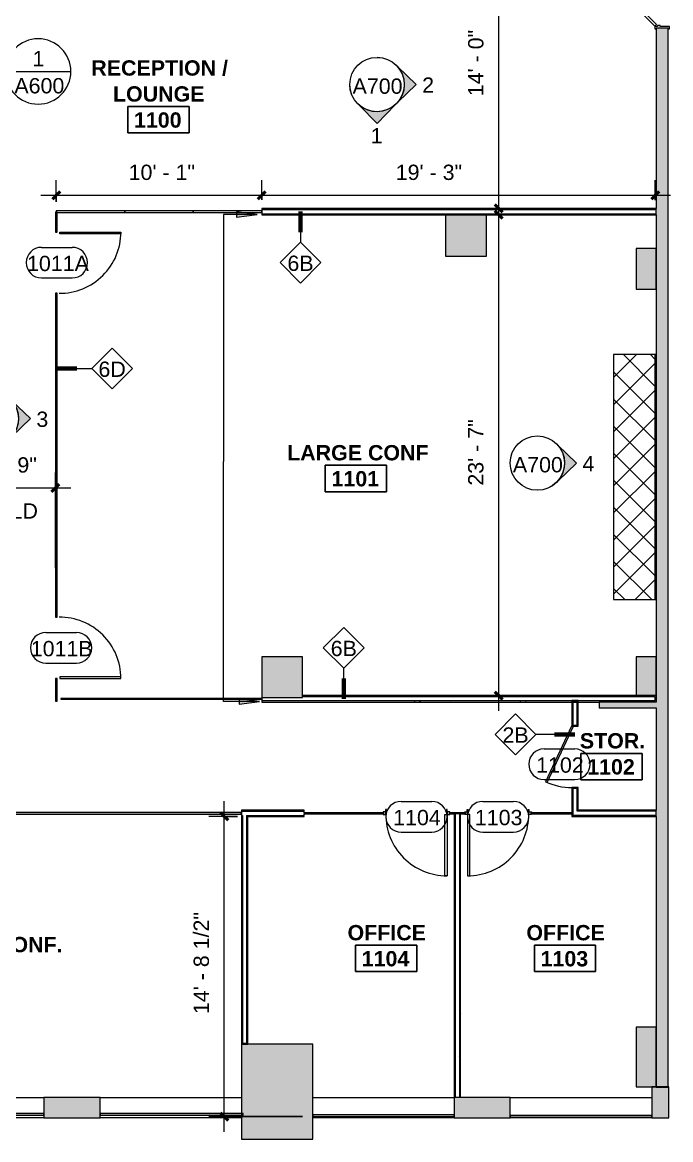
# Model space of a CAD drawing. Header units: inches. Extents: x 6664 to 8130, y 209 to 1287.
# Drawn here: x 7749 to 8130, y 209 to 865 of the extents above; entities that cross this region are included whole.
import ezdxf

# ---------------------------------------------------------------- set-up
doc = ezdxf.new("R2010")
doc.units = ezdxf.units.IN
doc.header["$MEASUREMENT"] = 0
for name, color, linetype, lineweight in [('A-ANNO-DIMS', 211, 'Continuous', 9), ('A-ANNO-DIMS-96', 211, 'Continuous', 9), ('A-ANNO-NOTE', 131, 'Continuous', 9), ('A-ANNO-SYMB', 150, 'Continuous', 9), ('A-AREA-IDEN', 2, 'Continuous', 9), ('A-COLS', 52, 'Continuous', 13), ('A-DOOR', 31, 'Continuous', 13), ('A-DOOR-IDEN', 31, 'Continuous', 9), ('A-GLAZ-CURT', 52, 'Continuous', 9), ('A-WALL', 113, 'Continuous', 13), ('A-WALL-IDEN', 211, 'Continuous', 9), ('A-WALL-PATT', 111, 'Continuous', 13), ('G-ANNO-SYMB', 111, 'Continuous', 9), ('I-WALL', 2, 'Continuous', 9), ('Q-CASE', 31, 'Continuous', 9), ('S-COLS', 52, 'Continuous', 13)]:
    doc.layers.add(name, color=color, linetype=linetype, lineweight=lineweight)
doc.styles.add('Arial', font='arial.ttf', dxfattribs={"height": 9})
doc.styles.add('Swis721 Lt BT', font='swissl.ttf', dxfattribs={"height": 9})
doc.styles.add('Swis721 Lt BT_B', font='', dxfattribs={"height": 9})
doc.styles.get('Swis721 Lt BT_B').set_extended_font_data('Swis721 Lt BT', bold=True)
doc.dimstyles.new('OTJ_-_3_32__Linear__1_2__Tolerance', dxfattribs={"dimscale": 12, "dimtxt": 9.497835, "dimasz": 0.375, "dimexe": 0.75, "dimexo": 0.5, "dimgap": 0.5, "dimtad": 1, "dimdec": 1, "dimrnd": 0.5, "dimzin": 3, "dimdsep": 46, "dimlunit": 4, "dimtxsty": 'Swis721 Lt BT', "dimblk1": 'OBLIQUE', "dimblk2": 'OBLIQUE', "dimsah": 1, "dimcen": 0.09, "dimdle": 0.75, "dimazin": 0, "dimtfac": 1, "dimtdec": 4, "dimtix": 1, "dimtmove": 0, "dimatfit": 3, "dimfxl": 1, "dimtvp": 1, "dimfrac": 2, "dimtolj": 1, "dimtzin": 0, "dimarcsym": 2})
doc.dimstyles.new('OTJ_-_3_32__Linear__1__Tolerance', dxfattribs={"dimscale": 12, "dimtxt": 9.497835, "dimasz": 0.375, "dimexe": 0.75, "dimexo": 0.5, "dimgap": 0.5, "dimtad": 1, "dimdec": 0, "dimzin": 3, "dimdsep": 46, "dimlunit": 4, "dimtxsty": 'Swis721 Lt BT', "dimblk1": 'OBLIQUE', "dimblk2": 'OBLIQUE', "dimsah": 1, "dimcen": 0.09, "dimdle": 0.75, "dimazin": 0, "dimtfac": 1, "dimtdec": 4, "dimtix": 1, "dimtmove": 0, "dimatfit": 3, "dimfxl": 1, "dimtvp": 1, "dimfrac": 2, "dimtolj": 1, "dimtzin": 0, "dimarcsym": 2})
doc.dimstyles.new('OTJ_-_3_32__Linear__1__Tolerance_1', dxfattribs={"dimscale": 12, "dimtxt": 9.497835, "dimasz": 0.375, "dimexe": 0.75, "dimexo": 0.5, "dimgap": 0.5, "dimtad": 1, "dimdec": 0, "dimzin": 3, "dimdsep": 46, "dimlunit": 4, "dimtxsty": 'Swis721 Lt BT', "dimblk1": 'OBLIQUE', "dimblk2": 'OBLIQUE', "dimsah": 1, "dimcen": 0.09, "dimdle": 0.75, "dimazin": 0, "dimtfac": 1, "dimtdec": 4, "dimtix": 1, "dimtmove": 2, "dimatfit": 3, "dimfxl": 1, "dimtvp": 1, "dimfrac": 2, "dimtolj": 1, "dimtzin": 0, "dimarcsym": 2})
pattern_1 = [(0, (0, 0), (30.72, 7.68), [1.267, -21.773, 1.267, -21.773, -122.88]), (0, (0, 0), (30.72, 7.68), [-46.08, 1.267, -44.813, 1.267, -21.773, -53.76]), (0, (0, 0), (30.72, 7.68), [-115.2, 1.267, -14.093, 1.267, -37.133]), (120, (11.52, 3.84), (-22.011075, 22.7643004), [1.267, -21.773, 1.267, -21.773, -122.88]), (120, (11.52, 3.84), (-22.011075, 22.7643004), [-46.08, 1.267, -44.813, 1.267, -21.773, -53.76]), (120, (11.52, 3.84), (-22.011075, 22.7643004), [-115.2, 1.267, -14.093, 1.267, -37.133]), (240, (15.36, 19.2), (-8.708925, -30.4443004), [1.267, -21.773, 1.267, -21.773, -122.88]), (240, (15.36, 19.2), (-8.708925, -30.4443004), [-46.08, 1.267, -44.813, 1.267, -21.773, -53.76]), (240, (15.36, 19.2), (-8.708925, -30.4443004), [-115.2, 1.267, -14.093, 1.267, -37.133])]
pattern_2 = [(135, (622.674, -8121.743), (-7.954951, -7.954951), []), (225, (622.674, -8121.743), (7.954951, -7.954951), [])]

# ---------------------------------------------------------------- blocks, each defined once
blk = doc.blocks.new('Door - Single - Solid Door - wood-8042742-11th FLOOR CONSTRUCTION')
at = {"layer": 'A-DOOR', "lineweight": 9}
for p, q in [((-15.63, 0.68), (-14.13, 0.68)), ((-15.63, 0.16), (-15.63, 0.68)), ((-14.13, 2.14), (-13.63, 2.14)), ((-14.13, 0.68), (-14.13, 2.14)), ((-14.13, 0.64), (-14.13, -0.86)), ((-13.63, 0.64), (-14.13, 0.64)), ((-13.63, 2.14), (-13.63, 0.64)), ((21.62, 2.14), (22.12, 2.14)), ((21.62, 0.64), (21.62, 2.14)), ((22.12, 0.64), (21.62, 0.64)), ((22.12, 2.14), (22.12, 0.68)), ((22.12, 0.68), (23.62, 0.68)), ((22.12, -0.86), (22.12, 0.64)), ((23.62, 0.68), (23.62, 0.16)), ((-15.63, -0.86), (-15.63, -0.34)), ((-14.13, -0.86), (-15.63, -0.86)), ((23.62, -0.86), (22.12, -0.86)), ((23.62, -0.34), (23.62, -0.86))]:
    blk.add_line(p, q, dxfattribs=at)
at = {"layer": 'A-DOOR'}
for p, q in [((-12.63, -0.86), (-14.01, -0.86)), ((-14.01, -0.86), (-14.01, -36.86)), ((-12.63, -36.86), (-12.63, -0.86)), ((-14.01, -36.86), (-12.63, -36.86))]:
    blk.add_line(p, q, dxfattribs=at)
at = {"layer": 'A-DOOR', "lineweight": 9}
blk.add_arc((-14.01, -0.86), 36, 270, 0.5, dxfattribs=at)
blk = doc.blocks.new('Door - Single - Solid Door - wood-8041455-11th FLOOR CONSTRUCTION')
at = {"layer": 'A-DOOR'}
for p, q in [((-14.01, 36.86), (-12.63, 36.86)), ((-14.01, 0.86), (-14.01, 36.86)), ((-12.63, 36.86), (-12.63, 0.86)), ((-12.63, 0.86), (-14.01, 0.86))]:
    blk.add_line(p, q, dxfattribs=at)
at = {"layer": 'A-DOOR', "lineweight": 9}
for p, q in [((-15.63, 0.86), (-15.63, 0.34)), ((-14.13, 0.86), (-15.63, 0.86)), ((-14.13, -0.64), (-14.13, 0.86)), ((23.62, 0.86), (22.12, 0.86)), ((22.12, 0.86), (22.12, -0.64)), ((23.62, 0.34), (23.62, 0.86)), ((-15.63, -0.16), (-15.63, -0.68)), ((-15.63, -0.68), (-14.13, -0.68)), ((-13.63, -0.64), (-14.13, -0.64)), ((-14.13, -0.68), (-14.13, -2.14)), ((-14.13, -2.14), (-13.63, -2.14)), ((-13.63, -2.14), (-13.63, -0.64)), ((22.12, -0.64), (21.62, -0.64)), ((21.62, -0.64), (21.62, -2.14)), ((21.62, -2.14), (22.12, -2.14)), ((22.12, -2.14), (22.12, -0.68)), ((22.12, -0.68), (23.62, -0.68)), ((23.62, -0.68), (23.62, -0.16))]:
    blk.add_line(p, q, dxfattribs=at)
blk.add_arc((-14.01, 0.86), 36, 359.5, 90, dxfattribs=at)
blk = doc.blocks.new('Door - Glass Single - Full Rail - Long Handle-8470172-11th FLOOR CONSTRUCTION')
at = {"layer": 'A-DOOR', "lineweight": 20}
for p, q in [((-14.63, 17.21), (-15.05, 16.31)), ((-15.05, 16.31), (17.58, 1.09)), ((18, 2), (-14.63, 17.21)), ((17.58, 1.09), (18, 2))]:
    blk.add_line(p, q, dxfattribs=at)
at = {"layer": 'A-DOOR', "lineweight": 9}
blk.add_arc((18, 2), 36, 155, 180.5, dxfattribs=at)
blk = doc.blocks.new('C-Counter Top - ADJ HEIGHT-7918048-11th FLOOR CONSTRUCTION')
at = {"layer": 'Q-CASE'}
h = blk.add_hatch(dxfattribs=at)
h.set_pattern_fill('FP_2', color=256, style=0, pattern_type=2)
h.set_pattern_definition(pattern_2)
h.paths.add_polyline_path([(96.74, 0), (-47.26, 0), (-47.26, -0.75), (96.74, -0.75)], flags=0)
h = blk.add_hatch(dxfattribs=at)
h.set_pattern_fill('FP_2', color=256, style=0, pattern_type=2)
h.set_pattern_definition(pattern_2)
h.paths.add_polyline_path([(96.74, -0.75), (-47.26, -0.75), (-47.26, -25), (96.74, -25), (96.74, -14.44)], flags=0)
for p, q in [((-47.26, 0), (-47.26, -0.75)), ((96.74, -0.75), (96.74, 0)), ((-47.26, -0.75), (-47.26, -25)), ((-47.26, -0.75), (96.74, -0.75)), ((96.74, -25), (96.74, -0.75)), ((-47.26, -25), (96.74, -25))]:
    blk.add_line(p, q, dxfattribs=at)
blk = doc.blocks.new('Door - Single - Solid Door - white paint-8376565-11th FLOOR CONSTRUCTION')
at = {"layer": 'A-DOOR'}
for p, q in [((-14.01, 4.34), (11.45, 29.79)), ((12.42, 28.82), (-13.03, 3.37)), ((11.45, 29.79), (12.42, 28.82)), ((-13.03, 3.37), (-14.01, 4.34))]:
    blk.add_line(p, q, dxfattribs=at)
at = {"layer": 'A-DOOR', "lineweight": 9}
for p, q in [((-15.63, 4.34), (-15.63, 3.59)), ((-14.13, 4.34), (-15.63, 4.34)), ((-14.13, 2.84), (-14.13, 4.34)), ((-13.63, 2.84), (-14.13, 2.84)), ((-14.13, -4.16), (-14.13, 1.34)), ((-14.13, 1.34), (-13.63, 1.34)), ((-13.63, 1.34), (-13.63, 2.84)), ((22.12, 2.84), (21.62, 2.84)), ((21.62, 2.84), (21.62, 1.34)), ((21.62, 1.34), (22.12, 1.34)), ((23.62, 4.34), (22.12, 4.34)), ((22.12, 4.34), (22.12, 2.84)), ((22.12, 1.34), (22.12, -4.16)), ((23.62, 3.59), (23.62, 4.34)), ((-15.63, -3.41), (-15.63, -4.16)), ((-15.63, -4.16), (-14.13, -4.16)), ((22.12, -4.16), (23.62, -4.16)), ((23.62, -4.16), (23.62, -3.41))]:
    blk.add_line(p, q, dxfattribs=at)
blk.add_arc((-14.01, 4.34), 36, 359.5, 45, dxfattribs=at)
blk = doc.blocks.new('Door - Glass Single - Patch - Short Handle-8470217-11th FLOOR CONSTRUCTION')
at = {"layer": 'A-DOOR', "lineweight": 20}
for p, q in [((17, -2), (18, -2)), ((17, -38), (17, -2)), ((18, -2), (18, -38)), ((18, -38), (17, -38))]:
    blk.add_line(p, q, dxfattribs=at)
at = {"layer": 'A-DOOR', "lineweight": 9}
blk.add_arc((18, -2), 36, 179.5, 270, dxfattribs=at)
blk = doc.blocks.new('System Panel - Glazed-8509381-11th FLOOR CONSTRUCTION')
at = {"layer": 'A-GLAZ-CURT', "lineweight": 13}
for p, q in [((-22.83, 0.5), (-36.21, 0.5)), ((-36.21, 0.5), (-36.21, -0.5)), ((-22.83, -0.5), (-22.83, 0.5)), ((36.21, 0.5), (13.17, 0.5)), ((13.17, 0.5), (13.17, -0.5)), ((36.21, -0.5), (36.21, 0.5)), ((-36.21, -0.5), (-22.83, -0.5)), ((13.17, -0.5), (36.21, -0.5))]:
    blk.add_line(p, q, dxfattribs=at)
blk = doc.blocks.new('Door - Glass Single - Patch - Short Handle-8470219-11th FLOOR CONSTRUCTION')
at = {"layer": 'A-DOOR', "lineweight": 20}
for p, q in [((17, 38), (17, 2)), ((18, 38), (17, 38)), ((18, 2), (18, 38)), ((17, 2), (18, 2))]:
    blk.add_line(p, q, dxfattribs=at)
at = {"layer": 'A-DOOR', "lineweight": 9}
blk.add_arc((18, 2), 36, 90, 180.5, dxfattribs=at)
blk = doc.blocks.new('Concrete-Rectangular-Column - 24 x 24-7727722-11th FLOOR CONSTRUCTION')
at = {"layer": 'S-COLS', "lineweight": 9}
blk.add_hatch(color=7, dxfattribs=at).paths.add_polyline_path([(12, -12), (12, 12), (-12, 12), (-12, -12)], flags=0)
at = {"layer": 'S-COLS', "color": 8, "lineweight": 20}
for p, q in [((12, 12), (-12, 12)), ((-12, 12), (-12, -12)), ((12, -12), (12, 12)), ((-12, -12), (12, -12))]:
    blk.add_line(p, q, dxfattribs=at)
blk = doc.blocks.new('System Panel - Glazed-7764508-11th FLOOR CONSTRUCTION')
at = {"layer": 'A-GLAZ-CURT'}
blk.add_hatch(color=7, dxfattribs=at).paths.add_polyline_path([(41.5, -0.5), (41.5, 0.5), (-41.5, 0.5), (-41.5, -0.5)], flags=0)
at = {"layer": 'A-GLAZ-CURT', "color": 8, "lineweight": 20}
for p, q in [((41.5, 0.5), (-41.5, 0.5)), ((-41.5, 0.5), (-41.5, -0.5)), ((41.5, -0.5), (41.5, 0.5)), ((-41.5, -0.5), (41.5, -0.5))]:
    blk.add_line(p, q, dxfattribs=at)
blk = doc.blocks.new('System Panel - Glazed-7765280-11th FLOOR CONSTRUCTION')
at = {"layer": 'A-GLAZ-CURT'}
blk.add_hatch(color=7, dxfattribs=at).paths.add_polyline_path([(41, -0.5), (41, 0.5), (-42, 0.5), (-42, -0.5), (-0.5, -0.5)], flags=0)
at = {"layer": 'A-GLAZ-CURT', "color": 8, "lineweight": 20}
for p, q in [((42, 0.5), (-42, 0.5)), ((-42, 0.5), (-42, -0.5)), ((42, -0.5), (42, 0.5)), ((-42, -0.5), (42, -0.5))]:
    blk.add_line(p, q, dxfattribs=at)
blk = doc.blocks.new('System Panel - Glazed-8043442-11th FLOOR CONSTRUCTION')
at = {"layer": 'A-GLAZ-CURT'}
blk.add_hatch(color=7, dxfattribs=at).paths.add_polyline_path([(41.69, -0.5), (41.69, 0.5), (-41.69, 0.5), (-41.69, -0.5), (-33.13, -0.5)], flags=0)
at = {"layer": 'A-GLAZ-CURT', "color": 8, "lineweight": 20}
for p, q in [((41.69, 0.5), (-41.69, 0.5)), ((-41.69, 0.5), (-41.69, -0.5)), ((41.69, -0.5), (41.69, 0.5)), ((-41.69, -0.5), (41.69, -0.5))]:
    blk.add_line(p, q, dxfattribs=at)
blk = doc.blocks.new('System Panel - Glazed-8489580-11th FLOOR CONSTRUCTION')
at = {"layer": 'A-GLAZ-CURT'}
h = blk.add_hatch(color=7, dxfattribs=at)
h.paths.add_polyline_path([(-36.6, -0.5), (108.87, -0.5), (108.87, 0.5), (-67.5, 0.5), (-67.5, -0.5)], flags=0)
h.paths.add_polyline_path([(-106, -0.5), (-106, 0.5), (-108.87, 0.5), (-108.87, -0.5)], flags=0)
at = {"layer": 'A-GLAZ-CURT', "color": 8, "lineweight": 20}
for p, q in [((-106, 0.5), (-108.87, 0.5)), ((-108.87, 0.5), (-108.87, -0.5)), ((-106, -0.5), (-106, 0.5)), ((108.87, 0.5), (-67.5, 0.5)), ((-67.5, 0.5), (-67.5, -0.5)), ((108.87, -0.5), (108.87, 0.5)), ((-108.87, -0.5), (-106, -0.5)), ((-67.5, -0.5), (108.87, -0.5))]:
    blk.add_line(p, q, dxfattribs=at)
blk = doc.blocks.new('System Panel - Glazed-8509490-11th FLOOR CONSTRUCTION')
at = {"layer": 'A-GLAZ-CURT', "lineweight": 13}
for p, q in [((20.125, 0.5), (-20.125, 0.5)), ((-20.125, 0.5), (-20.125, -0.5)), ((20.125, -0.5), (20.125, 0.5)), ((-20.125, -0.5), (20.125, -0.5))]:
    blk.add_line(p, q, dxfattribs=at)
blk = doc.blocks.new('System Panel - Glazed-8509221-11th FLOOR CONSTRUCTION')
at = {"layer": 'A-GLAZ-CURT', "lineweight": 13}
for p, q in [((-11.25, 0.5), (-36.5, 0.5)), ((-36.5, 0.5), (-36.5, -0.5)), ((-11.25, -0.5), (-11.25, 0.5)), ((36.5, 0.5), (24.75, 0.5)), ((24.75, 0.5), (24.75, -0.5)), ((36.5, -0.5), (36.5, 0.5)), ((-36.5, -0.5), (-11.25, -0.5)), ((24.75, -0.5), (36.5, -0.5))]:
    blk.add_line(p, q, dxfattribs=at)
blk = doc.blocks.new('System Panel - Glazed-8509271-11th FLOOR CONSTRUCTION')
at = {"layer": 'A-GLAZ-CURT', "lineweight": 13}
for p, q in [((24, 0.5), (-24, 0.5)), ((-24, 0.5), (-24, -0.5)), ((24, -0.5), (24, 0.5)), ((-24, -0.5), (24, -0.5))]:
    blk.add_line(p, q, dxfattribs=at)
blk = doc.blocks.new('System Panel - Glazed-8509382-11th FLOOR CONSTRUCTION')
at = {"layer": 'A-GLAZ-CURT', "lineweight": 13}
for p, q in [((23.04, 0.5), (-23.04, 0.5)), ((-23.04, 0.5), (-23.04, -0.5)), ((23.04, -0.5), (23.04, 0.5)), ((-23.04, -0.5), (23.04, -0.5))]:
    blk.add_line(p, q, dxfattribs=at)
blk = doc.blocks.new('Room Tag - Room Name and Number-3379422-11th FLOOR CONSTRUCTION')
at = {"layer": 'A-AREA-IDEN'}
for p, q in [((-0.1881, -0.1636), (-0.1881, -0.0018)), ((-0.1881, -0.0018), (0.1869, -0.0018)), ((0.1869, -0.0018), (-0.1881, -0.0018)), ((-0.1881, -0.0018), (-0.1881, -0.1636)), ((0.1869, -0.0018), (0.1869, -0.1636)), ((0.1869, -0.1636), (0.1869, -0.0018)), ((0.1869, -0.1636), (-0.1881, -0.1636)), ((-0.1881, -0.1636), (0.1869, -0.1636))]:
    blk.add_line(p, q, dxfattribs=at)
blk = doc.blocks.new('Elevation - Filled Arrow 2-347888-11th FLOOR CONSTRUCTION')
at = {"layer": 'G-ANNO-SYMB'}
blk.add_circle((0, 0), 0.1664, dxfattribs=at)
blk = doc.blocks.new('Elevation - Filled Arrow-151867-11th FLOOR CONSTRUCTION')
at = {"layer": 'G-ANNO-SYMB'}
h = blk.add_hatch(color=256, dxfattribs=at)
edge = h.paths.add_edge_path(flags=0)
edge.add_line((0, 0.2393), (0.1103, 0.1247))
edge.add_arc((-0.0002, -0.0002), 0.1667, 48.49802, 130.55707)
edge.add_line((-0.1085, 0.1265), (0, 0.2393))
for p, q in [((0, 0.2393), (-0.1085, 0.1265)), ((-0.1084, 0.1266), (0, 0.2393)), ((0, 0.2393), (-0.1084, 0.1266)), ((0, 0.2393), (0.11, 0.1249)), ((0.1103, 0.1247), (0, 0.2393))]:
    blk.add_line(p, q, dxfattribs=at)
blk.add_arc((-0.0002, -0.0002), 0.1667, 48.49802, 130.55707, dxfattribs=at)
blk.add_ellipse((-0.0002, -0.0001), major_axis=(-0.1667, 0), ratio=0.999376, start_param=3.141593, end_param=6.283185, dxfattribs=at)
blk = doc.blocks.new('Door Tag - Door Tag-41184-11th FLOOR CONSTRUCTION')
at = {"layer": 'A-DOOR-IDEN'}
for p, q in [((-0.09375, 0.09375), (0.09375, 0.09375)), ((-0.09375, -0.09375), (0.09375, -0.09375))]:
    blk.add_line(p, q, dxfattribs=at)
for centre, start, end in [((-0.09375, 0), 90, 270), ((0.09375, 0), 270, 90)]:
    blk.add_arc(centre, 0.09375, start, end, dxfattribs=at)
blk = doc.blocks.new('Floor Plan - Callout Head-3511279-11th FLOOR CONSTRUCTION')
at = {"layer": 'A-ANNO-SYMB'}
blk.add_line((-0.2, 0), (0.2, 0), dxfattribs=at)
for start, end in [(360, 180), (180, 360)]:
    blk.add_arc((0, 0), 0.2, start, end, dxfattribs=at)
blk = doc.blocks.new('Wall Tag - 1_4_-62626-11th FLOOR CONSTRUCTION')
at = {"layer": 'A-WALL-IDEN'}
for p, q in [((-0.125, 0), (0, 0.125)), ((0, 0.125), (0.125, 0)), ((-0.125, 0), (0, -0.125)), ((0, -0.125), (0.125, 0))]:
    blk.add_line(p, q, dxfattribs=at)
blk = doc.blocks.new('DIMBLOCK1-11th FLOOR CONSTRUCTION')
at = {"layer": 'A-ANNO-DIMS-96'}
for p, q in [((7769.24, 759.73), (7769.24, 772.56)), ((7889.99, 760.98), (7889.99, 772.56)), ((7760.24, 763.56), (7889.99, 763.56)), ((7769.24, 763.56), (7769.24, 759.73)), ((7889.99, 763.56), (7889.99, 760.98))]:
    blk.add_line(p, q, dxfattribs=at)
at = {"layer": 'A-ANNO-DIMS-96', "lineweight": 50}
for p, q in [((7769.24, 763.56), (7766.99, 761.31)), ((7769.24, 763.56), (7771.49, 765.81)), ((7889.99, 763.56), (7887.74, 761.31)), ((7889.99, 763.56), (7892.24, 765.81))]:
    blk.add_line(p, q, dxfattribs=at)
at = {"layer": 'A-ANNO-DIMS-96', "color": 0, "insert": (7811.75, 781.58), "char_height": 9, "width": 42.8759, "attachment_point": 1, "line_spacing_factor": 1.005062, "style": 'Swis721 Lt BT'}
blk.add_mtext('10\' - 1"', dxfattribs=at)
blk = doc.blocks.new('_Oblique')
at = {"color": 0, "linetype": 'ByBlock', "lineweight": -2}
blk.add_line((-0.5, -0.5), (0.5, 0.5), dxfattribs=at)
blk = doc.blocks.new('DIMBLOCK2-11th FLOOR CONSTRUCTION')
at = {"layer": 'A-ANNO-DIMS-96'}
for p, q in [((7889.99, 760.98), (7889.99, 772.56)), ((8121.24, 760.74), (8121.24, 772.56)), ((7889.99, 763.56), (8130.24, 763.56)), ((7889.99, 763.56), (7889.99, 760.98)), ((8121.24, 763.56), (8121.24, 760.74))]:
    blk.add_line(p, q, dxfattribs=at)
at = {"layer": 'A-ANNO-DIMS-96', "lineweight": 50}
for p, q in [((7889.99, 763.56), (7887.74, 761.31)), ((7889.99, 763.56), (7892.24, 765.81)), ((8121.24, 763.56), (8118.99, 761.31)), ((8121.24, 763.56), (8123.49, 765.81))]:
    blk.add_line(p, q, dxfattribs=at)
at = {"layer": 'A-ANNO-DIMS-96', "color": 0, "insert": (7968.71, 781.58), "char_height": 9, "width": 42.8759, "attachment_point": 1, "line_spacing_factor": 1.005062, "style": 'Swis721 Lt BT'}
blk.add_mtext('19\' - 3"', dxfattribs=at)
blk = doc.blocks.new('DIMBLOCK8-11th FLOOR CONSTRUCTION')
at = {"layer": 'A-ANNO-DIMS-96'}
for p, q in [((8029.25, 746.86), (8029.25, 932.48)), ((7970.99, 923.48), (8038.25, 923.48)), ((8029.25, 923.48), (7970.99, 923.48)), ((8032.07, 755.86), (8020.25, 755.86)), ((8029.25, 755.86), (8032.07, 755.86))]:
    blk.add_line(p, q, dxfattribs=at)
at = {"layer": 'A-ANNO-DIMS-96', "lineweight": 50}
for p, q in [((8029.25, 923.48), (8027, 925.73)), ((8029.25, 923.48), (8031.5, 921.23)), ((8029.25, 755.86), (8027, 758.11)), ((8029.25, 755.86), (8031.5, 753.61))]:
    blk.add_line(p, q, dxfattribs=at)
at = {"layer": 'A-ANNO-DIMS-96', "color": 0, "insert": (8011.23, 821.81), "char_height": 9, "width": 42.8759, "attachment_point": 1, "rotation": 90, "line_spacing_factor": 1.005062, "style": 'Swis721 Lt BT'}
blk.add_mtext('14\' - 0"', dxfattribs=at)
blk = doc.blocks.new('DIMBLOCK9-11th FLOOR CONSTRUCTION')
at = {"layer": 'A-ANNO-DIMS-96'}
for p, q in [((8029.25, 460.48), (8029.25, 761.11)), ((8032.07, 752.11), (8020.25, 752.11)), ((8029.25, 752.11), (8032.07, 752.11)), ((8032.07, 469.48), (8020.25, 469.48)), ((8029.25, 469.48), (8032.07, 469.48))]:
    blk.add_line(p, q, dxfattribs=at)
at = {"layer": 'A-ANNO-DIMS-96', "lineweight": 50}
for p, q in [((8029.25, 752.11), (8027, 754.36)), ((8029.25, 752.11), (8031.5, 749.86)), ((8029.25, 469.48), (8027, 471.73)), ((8029.25, 469.48), (8031.5, 467.23))]:
    blk.add_line(p, q, dxfattribs=at)
at = {"layer": 'A-ANNO-DIMS-96', "color": 0, "insert": (8011.23, 592.93), "char_height": 9, "width": 42.8759, "attachment_point": 1, "rotation": 90, "line_spacing_factor": 1.005062, "style": 'Swis721 Lt BT'}
blk.add_mtext('23\' - 7"', dxfattribs=at)
blk = doc.blocks.new('DIMBLOCK10-11th FLOOR CONSTRUCTION')
at = {"layer": 'A-ANNO-DIMS-96'}
for p, q in [((7867.95, 213.11), (7867.95, 407.48)), ((7875.74, 398.48), (7858.95, 398.48)), ((7867.95, 398.48), (7875.74, 398.48)), ((7913.99, 222.11), (7858.95, 222.11)), ((7867.95, 222.11), (7913.99, 222.11))]:
    blk.add_line(p, q, dxfattribs=at)
at = {"layer": 'A-ANNO-DIMS-96', "lineweight": 50}
for p, q in [((7867.95, 398.48), (7865.7, 400.73)), ((7867.95, 398.48), (7870.2, 396.23)), ((7867.95, 222.11), (7865.7, 224.36)), ((7867.95, 222.11), (7870.2, 219.86))]:
    blk.add_line(p, q, dxfattribs=at)
at = {"layer": 'A-ANNO-DIMS-96', "color": 0, "insert": (7849.94, 282.33), "char_height": 9, "width": 67.118, "attachment_point": 1, "rotation": 90, "line_spacing_factor": 1.005062, "style": 'Swis721 Lt BT'}
blk.add_mtext('14\' - 8 1/2"', dxfattribs=at)
blk = doc.blocks.new('DIMBLOCK25-11th FLOOR CONSTRUCTION')
at = {"layer": 'A-ANNO-DIMS-96'}
for p, q in [((7711.99, 588.76), (7711.99, 600.58)), ((7768.74, 544.65), (7768.74, 600.58)), ((7702.99, 591.58), (7777.74, 591.58)), ((7711.99, 591.58), (7711.99, 588.76)), ((7768.74, 591.58), (7768.74, 544.65))]:
    blk.add_line(p, q, dxfattribs=at)
at = {"layer": 'A-ANNO-DIMS-96', "lineweight": 50}
for p, q in [((7711.99, 591.58), (7709.74, 589.33)), ((7711.99, 591.58), (7714.24, 593.83)), ((7768.74, 591.58), (7766.49, 589.33)), ((7768.74, 591.58), (7770.99, 593.83))]:
    blk.add_line(p, q, dxfattribs=at)
at = {"layer": 'A-ANNO-DIMS-96', "color": 0, "char_height": 9, "attachment_point": 1, "line_spacing_factor": 1.005062, "style": 'Swis721 Lt BT'}
for s, insert, width in [('4\' - 9"', (7725.82, 609.59), 34.9159), ('HOLD', (7723.55, 582.52), 40.3432)]:
    blk.add_mtext(s, dxfattribs=dict(at, insert=insert, width=width))

msp = doc.modelspace()

# ---------------------------------------------------------------- hatches: boundary and pattern name
at = {"layer": 'A-ANNO-NOTE'}
for points in [[(7887.2, 752.29), (7875.2, 753.87), (7875.2, 750.72)], [(7888.65, 466.05), (7876.65, 467.63), (7876.65, 464.47)]]:
    msp.add_hatch(color=256, dxfattribs=at).paths.add_polyline_path(points, flags=0)
at = {"layer": 'A-COLS', "lineweight": 9}
h = msp.add_hatch(color=7, dxfattribs=at)
h.paths.add_polyline_path([(6917.74, 208.52), (6958.99, 208.52), (6958.99, 266.36), (6917.74, 266.36)], flags=0)
h.paths.add_polyline_path([(7919.99, 208.86), (7919.99, 264.61), (7877.99, 264.61), (7877.99, 208.86)], flags=0)
h.paths.add_polyline_path([(7678.99, 208.86), (7678.99, 265.36), (7637.74, 265.36), (7637.74, 208.86)], flags=0)
h.paths.add_polyline_path([(7438.74, 208.86), (7438.74, 264.86), (7397.24, 264.86), (7397.24, 208.86), (7420.62, 208.86)], flags=0)
h.paths.add_polyline_path([(7198.24, 208.86), (7198.24, 265.86), (7157.99, 265.86), (7157.99, 208.86)], flags=0)
h.paths.add_polyline_path([(6797.99, 232.36), (6837.99, 232.36), (6837.99, 266.36), (6797.99, 266.36)], flags=0)
h.paths.add_polyline_path([(8121.74, 239.49), (8121.74, 274.69), (8109.99, 274.69), (8109.99, 239.49)], flags=0)
h.paths.add_polyline_path([(6707.38, 344.86), (6715.49, 344.86), (6715.49, 384.48), (6681.49, 384.48), (6681.49, 344.86), (6707.25, 344.86)], flags=0)
h.paths.add_polyline_path([(8121.74, 469.48), (8121.74, 492.36), (8109.99, 492.36), (8109.99, 469.48), (8121.12, 469.48)], flags=0)
h.paths.add_polyline_path([(6664.49, 478.17), (6726.99, 478.17), (6726.99, 519.17), (6664.49, 519.17)], flags=0)
h.paths.add_polyline_path([(6664.49, 612.49), (6697.16, 612.49), (6697.16, 653.49), (6664.49, 653.49)], flags=0)
h.paths.add_polyline_path([(8118.95, 708.36), (8121.74, 708.36), (8121.74, 732.36), (8109.99, 732.36), (8109.99, 708.36)], flags=0)
h.paths.add_polyline_path([(6664.49, 746.8), (6726.99, 746.8), (6726.99, 787.8), (6664.49, 787.8), (6664.49, 748.58)], flags=0)
h.paths.add_polyline_path([(6718.26, 881.12), (6718.26, 922.12), (6664.49, 922.12), (6664.49, 881.12), (6718.04, 881.12)], flags=0)
h.paths.add_polyline_path([(6780.73, 1037.09), (6815.03, 1059.37), (6796.58, 1087.79), (6762.27, 1065.52), (6775.18, 1045.64)], flags=0)
h.paths.add_polyline_path([(8042.08, 1083.71), (8048.79, 1098.79), (8026.2, 1108.84), (8019.49, 1093.77)], flags=0)
h.paths.add_polyline_path([(6935.81, 1146.19), (6962.6, 1163.7), (6947.63, 1186.61), (6920.84, 1169.11), (6927.75, 1158.52)], flags=0)
h.paths.add_polyline_path([(7674.09, 1248.53), (7681.39, 1264.18), (7659.41, 1273.97), (7652.29, 1258.7), (7662.21, 1254.07)], flags=0)
h.paths.add_polyline_path([(7420.62, 1256.36), (7433.99, 1256.36), (7433.99, 1274.36), (7413.99, 1274.36), (7413.99, 1256.36)], flags=0)
h.paths.add_polyline_path([(7198.49, 1257.36), (7198.49, 1287.25), (7166.49, 1287.25), (7166.49, 1257.36)], flags=0)
h.paths.add_polyline_path([(7659.82, 1274.86), (7674.42, 1274.86), (7662.43, 1280.45), (7662.21, 1279.98)], flags=0)
at = {"layer": 'A-WALL-PATT', "lineweight": 9}
h = msp.add_hatch(color=7, dxfattribs=at)
h.paths.add_polyline_path([(8128.74, 239.3), (8128.74, 861.73), (8121.74, 861.73), (8121.74, 239.3)], flags=0)
h.paths.add_polyline_path([(8123.99, 900.23), (8128.74, 900.23), (8128.7, 900.3), (8121.74, 900.3), (8121.74, 900.23), (8122.49, 900.23)], flags=0)
h = msp.add_hatch(dxfattribs=at)
h.set_pattern_fill('FP_1', color=256, style=0, pattern_type=2)
h.set_pattern_definition(pattern_1)
h.paths.add_polyline_path([(8121.74, 755.23), (8121.74, 755.86), (7889.99, 755.86), (7889.99, 755.23), (8044.42, 755.23)], flags=0)
h = msp.add_hatch(dxfattribs=at)
h.set_pattern_fill('FP_1', color=256, style=0, pattern_type=2)
h.set_pattern_definition(pattern_1)
h.paths.add_polyline_path([(8121.74, 752.11), (8121.74, 752.73), (7889.99, 752.73), (7889.99, 752.11), (8044.42, 752.11)], flags=0)
h = msp.add_hatch(dxfattribs=at)
h.set_pattern_fill('FP_1', color=256, style=0, pattern_type=2)
h.set_pattern_definition(pattern_1)
h.paths.add_polyline_path([(8096.74, 465.73), (8121.74, 465.73), (8121.74, 468.86), (8121.12, 468.86), (8121.12, 466.36), (7889.99, 466.36), (7889.99, 465.73), (8021.99, 465.73)], flags=0)
h = msp.add_hatch(dxfattribs=at)
h.set_pattern_fill('FP_1', color=256, style=0, pattern_type=2)
h.set_pattern_definition(pattern_1)
h.paths.add_polyline_path([(8121.74, 468.86), (8121.74, 469.48), (7913.99, 469.48), (7913.99, 468.86), (8121.12, 468.86)], flags=0)
h = msp.add_hatch(dxfattribs=at)
h.set_pattern_fill('FP_1', color=256, style=0, pattern_type=2)
h.set_pattern_definition(pattern_1)
h.paths.add_polyline_path([(8072.11, 398.48), (8072.74, 398.48), (8072.74, 400.11), (8072.11, 400.11), (8072.11, 399.11)], flags=0)
h.paths.add_polyline_path([(8072.11, 400.61), (8072.74, 400.61), (8072.74, 414.86), (8073.99, 414.86), (8073.99, 415.48), (8072.11, 415.48), (8072.11, 401.61)], flags=0)
h.paths.add_polyline_path([(8072.77, 451.48), (8073.99, 451.52), (8073.99, 452.11), (8072.74, 452.11), (8072.74, 465.73), (8072.11, 465.73), (8072.11, 451.48), (8072.74, 451.48)], flags=0)
for points in [[(8088.24, 462.23), (8121.74, 462.23), (8121.74, 465.73), (8088.24, 465.73)], [(8128.74, 221.36), (8129.24, 221.36), (8129.24, 239.49), (8128.74, 239.49), (8128.74, 239.3), (8121.74, 239.3), (8121.74, 239.49), (8119.24, 239.49), (8119.24, 221.36), (8121.74, 221.36)], [(7794.99, 221.36), (7794.99, 233.36), (7761.99, 233.36), (7761.99, 221.36)], [(8006.11, 221.36), (8035.86, 221.36), (8035.86, 233.36), (8002.99, 233.36), (8002.99, 221.36), (8003.61, 221.36)]]:
    msp.add_hatch(color=7, dxfattribs=at).paths.add_polyline_path(points, flags=0)
h = msp.add_hatch(dxfattribs=at)
h.set_pattern_fill('FP_1', color=256, style=0, pattern_type=2)
h.set_pattern_definition(pattern_1)
h.paths.add_polyline_path([(7877.99, 264.61), (7878.61, 264.61), (7878.61, 399.11), (7877.99, 399.11), (7877.99, 265.23)], flags=0)
h.paths.add_polyline_path([(7878.61, 401.61), (7878.61, 402.23), (7877.99, 402.23), (7877.99, 401.61)], flags=0)
h = msp.add_hatch(dxfattribs=at)
h.set_pattern_fill('FP_1', color=256, style=0, pattern_type=2)
h.set_pattern_definition(pattern_1)
h.paths.add_polyline_path([(7881.11, 264.61), (7881.74, 264.61), (7881.74, 399.11), (7881.11, 399.11), (7881.11, 265.23), (7878.61, 265.23), (7878.61, 264.61), (7881.11, 264.61)], flags=0)
h = msp.add_hatch(dxfattribs=at)
h.set_pattern_fill('FP_1', color=256, style=0, pattern_type=2)
h.set_pattern_definition(pattern_1)
h.paths.add_polyline_path([(8003.61, 233.36), (8003.61, 400.11), (8002.99, 400.11), (8002.99, 233.36)], flags=0)
h = msp.add_hatch(dxfattribs=at)
h.set_pattern_fill('FP_1', color=256, style=0, pattern_type=2)
h.set_pattern_definition(pattern_1)
h.paths.add_polyline_path([(8006.11, 233.36), (8006.74, 233.36), (8006.74, 400.11), (8006.11, 400.11), (8006.11, 264.61)], flags=0)
h = msp.add_hatch(dxfattribs=at)
h.set_pattern_fill('FP_1', color=256, style=0, pattern_type=2)
h.set_pattern_definition(pattern_1)
h.paths.add_polyline_path([(8121.74, 398.48), (8121.74, 399.11), (8072.74, 399.11), (8072.74, 398.48), (8096.4, 398.48)], flags=0)

# ---------------------------------------------------------------- linework, layer by layer
at = {"layer": 'A-ANNO-NOTE'}
for p, q in [((7867.6, 752.29), (7867.6, 607.02)), ((7887.2, 752.29), (7867.6, 752.29)), ((7887.2, 752.29), (7875.2, 753.87)), ((7875.2, 753.87), (7875.2, 750.72)), ((7875.2, 750.72), (7887.2, 752.29)), ((7867.6, 466.05), (7867.6, 607.02)), ((7888.65, 466.05), (7876.65, 467.63)), ((7876.65, 467.63), (7876.65, 464.47)), ((7888.65, 466.05), (7867.6, 466.05)), ((7876.65, 464.47), (7888.65, 466.05))]:
    msp.add_line(p, q, dxfattribs=at)
at = {"layer": 'A-COLS', "color": 8, "lineweight": 20}
for p, q in [((8121.74, 732.36), (8109.99, 732.36)), ((8109.99, 732.36), (8109.99, 708.36)), ((8121.74, 708.36), (8121.74, 732.36)), ((8109.99, 708.36), (8121.74, 708.36)), ((8121.74, 492.36), (8109.99, 492.36)), ((8109.99, 492.36), (8109.99, 469.48)), ((8121.74, 469.48), (8121.74, 492.36)), ((8109.99, 469.48), (8121.74, 469.48)), ((8121.74, 274.69), (8109.99, 274.69)), ((8109.99, 274.69), (8109.99, 239.49)), ((8121.74, 239.49), (8121.74, 274.69)), ((7919.99, 264.61), (7877.99, 264.61)), ((7877.99, 264.61), (7877.99, 208.86)), ((7919.99, 208.86), (7919.99, 264.61)), ((8109.99, 239.49), (8121.74, 239.49)), ((7877.99, 208.86), (7919.99, 208.86))]:
    msp.add_line(p, q, dxfattribs=at)
at = {"layer": 'A-WALL', "color": 8, "lineweight": 20}
for p, q in [((8128.74, 861.73), (8121.74, 861.73)), ((8121.74, 861.73), (8121.74, 755.86)), ((8128.74, 239.3), (8128.74, 861.73)), ((8121.74, 752.11), (8121.74, 465.73)), ((8121.74, 462.23), (8121.74, 402.23)), ((8121.74, 398.48), (8121.74, 239.3)), ((8119.24, 239.49), (8119.24, 221.36)), ((8129.24, 239.49), (8119.24, 239.49)), ((8121.74, 239.3), (8128.74, 239.3)), ((8129.24, 221.36), (8129.24, 239.49)), ((7794.99, 233.36), (7761.99, 233.36)), ((7761.99, 233.36), (7761.99, 221.36)), ((7794.99, 221.36), (7794.99, 233.36)), ((8035.86, 233.36), (8002.99, 233.36)), ((8002.99, 233.36), (8002.99, 221.36)), ((8035.86, 221.36), (8035.86, 233.36)), ((7761.99, 221.36), (7794.99, 221.36)), ((8002.99, 221.36), (8035.86, 221.36)), ((8119.24, 221.36), (8129.24, 221.36))]:
    msp.add_line(p, q, dxfattribs=at)
at = {"layer": 'A-WALL'}
for p, q in [((7889.99, 755.23), (8121.74, 755.23)), ((8121.74, 752.11), (8121.74, 755.86)), ((7889.99, 752.73), (8121.74, 752.73)), ((8121.12, 466.36), (7889.99, 466.36)), ((8121.12, 468.86), (7913.99, 468.86)), ((8121.12, 466.36), (8121.12, 468.86)), ((8072.74, 465.98), (8072.74, 452.11)), ((8075.24, 465.98), (8072.74, 465.98)), ((8075.24, 452.11), (8075.24, 465.98)), ((8072.74, 452.11), (8075.24, 452.11)), ((8075.24, 414.86), (8072.74, 414.86)), ((8072.74, 414.86), (8072.74, 399.11)), ((8075.24, 401.61), (8075.24, 414.86)), ((7877.99, 401.61), (7914.99, 401.61)), ((7914.99, 400.61), (7914.99, 400.11)), ((8072.11, 400.61), (8072.74, 400.61)), ((8121.74, 401.61), (8075.24, 401.61)), ((8121.74, 398.48), (8121.74, 402.23)), ((7877.99, 399.11), (7878.61, 399.11)), ((7878.61, 399.11), (7878.61, 265.23)), ((7881.11, 399.11), (7881.11, 265.23)), ((7881.11, 399.11), (7914.99, 399.11)), ((8006.74, 400.11), (8002.99, 400.11)), ((8003.61, 400.11), (8003.61, 233.36)), ((8006.11, 400.11), (8006.11, 233.36)), ((8072.11, 400.11), (8072.74, 400.11)), ((8121.74, 399.11), (8072.74, 399.11)), ((7878.61, 265.23), (7881.11, 265.23))]:
    msp.add_line(p, q, dxfattribs=at)
at = {"layer": 'A-WALL', "lineweight": 9}
for p, q in [((7678.99, 233.36), (7761.99, 233.36)), ((7794.99, 233.36), (7877.99, 233.36)), ((7919.99, 233.36), (8002.99, 233.36)), ((8035.86, 233.36), (8119.24, 233.36)), ((7761.99, 221.36), (7678.99, 221.36)), ((7877.99, 221.36), (7794.99, 221.36)), ((8002.99, 221.36), (7919.99, 221.36)), ((8119.24, 221.36), (8035.86, 221.36))]:
    msp.add_line(p, q, dxfattribs=at)
at = {"layer": 'A-WALL-IDEN', "lineweight": 90}
for p, q in [((7912.73, 753.98), (7912.73, 741.98)), ((7769.24, 661.73), (7781.24, 661.73)), ((7938.15, 467.61), (7938.15, 479.61)), ((8073.99, 446.71), (8061.99, 446.71))]:
    msp.add_line(p, q, dxfattribs=at)
at = {"layer": 'A-WALL-IDEN'}
for p, q in [((7912.73, 753.98), (7912.73, 735.98)), ((7769.24, 661.73), (7790.06, 661.73)), ((7938.15, 467.61), (7938.15, 485.61)), ((8073.99, 446.71), (8051.09, 446.71))]:
    msp.add_line(p, q, dxfattribs=at)
at = {"layer": 'I-WALL', "lineweight": 13}
for p, q in [((8121.74, 755.86), (7889.99, 755.86)), ((7889.99, 755.86), (7889.99, 752.11)), ((7889.99, 752.11), (8121.74, 752.11)), ((7889.99, 467.86), (7771.86, 467.86)), ((7771.86, 467.86), (7771.86, 467.36)), ((7771.86, 467.36), (7889.99, 467.36)), ((7889.99, 468.36), (7889.99, 465.73)), ((8121.74, 469.48), (7913.99, 469.48)), ((8075.86, 466.61), (8072.11, 466.61)), ((8072.11, 466.61), (8072.11, 451.48)), ((8075.86, 451.48), (8075.86, 466.61)), ((7889.99, 465.73), (8088.24, 465.73)), ((8072.11, 451.48), (8075.86, 451.48)), ((8075.86, 415.48), (8072.11, 415.48)), ((8072.11, 415.48), (8072.11, 400.61)), ((8075.86, 402.23), (8075.86, 415.48)), ((7877.99, 402.23), (7877.99, 264.61)), ((7914.99, 402.23), (7877.99, 402.23)), ((7914.99, 400.61), (7914.99, 402.23)), ((7961.61, 400.61), (7914.99, 400.61)), ((7961.61, 400.11), (7961.61, 400.61)), ((8009.61, 400.61), (8000.11, 400.61)), ((8000.11, 400.61), (8000.11, 400.11)), ((8009.61, 400.11), (8009.61, 400.61)), ((8072.11, 400.61), (8048.11, 400.61)), ((8048.11, 400.61), (8048.11, 400.11)), ((8121.74, 402.23), (8075.86, 402.23)), ((7881.74, 264.61), (7881.74, 398.48)), ((7881.74, 398.48), (7914.99, 398.48)), ((7914.99, 400.11), (7961.61, 400.11)), ((7914.99, 398.48), (7914.99, 400.11)), ((8000.11, 400.11), (8002.99, 400.11)), ((8002.99, 400.11), (8002.99, 233.36)), ((8006.74, 400.11), (8009.61, 400.11)), ((8006.74, 233.36), (8006.74, 400.11)), ((8048.11, 400.11), (8072.11, 400.11)), ((8072.11, 400.11), (8072.11, 398.48)), ((8072.11, 398.48), (8121.74, 398.48)), ((7877.99, 264.61), (7881.74, 264.61))]:
    msp.add_line(p, q, dxfattribs=at)
at = {"layer": 'I-WALL', "color": 8, "lineweight": 20}
for p, q in [((8121.74, 465.73), (8088.24, 465.73)), ((8088.24, 465.73), (8088.24, 462.23)), ((8088.24, 462.23), (8121.74, 462.23))]:
    msp.add_line(p, q, dxfattribs=at)

# ---------------------------------------------------------------- block references
at = {"layer": 'A-ANNO-SYMB', "xscale": 95.99999999999994, "yscale": 95.99999999999994, "zscale": 95.99999999999994}
msp.add_blockref('Floor Plan - Callout Head-3511279-11th FLOOR CONSTRUCTION', (7758.62, 836.34), dxfattribs=at)
at = {"layer": 'A-AREA-IDEN', "xscale": 95.99999999999994, "yscale": 95.99999999999994, "zscale": 95.99999999999994}
for p in [(7829.31, 815.92), (7945.37, 605.06), (8095.62, 435.74), (7963.12, 322.97), (8068.22, 322.97)]:
    msp.add_blockref('Room Tag - Room Name and Number-3379422-11th FLOOR CONSTRUCTION', p, dxfattribs=at)
at = {"layer": 'A-DOOR'}
for name, p, rotation in [('Door - Single - Solid Door - white paint-8376565-11th FLOOR CONSTRUCTION', (8125.33, 876.99), 90), ('Door - Glass Single - Patch - Short Handle-8470217-11th FLOOR CONSTRUCTION', (7769.24, 723.98), 90), ('Door - Glass Single - Patch - Short Handle-8470219-11th FLOOR CONSTRUCTION', (7769.24, 497.61), 270), ('Door - Glass Single - Full Rail - Long Handle-8470172-11th FLOOR CONSTRUCTION', (8073.99, 433.48), 90), ('Door - Single - Solid Door - wood-8041455-11th FLOOR CONSTRUCTION', (7984.86, 400.45), 180)]:
    msp.add_blockref(name, p, dxfattribs=dict(at, rotation=rotation))
msp.add_blockref('Door - Single - Solid Door - wood-8042742-11th FLOOR CONSTRUCTION', (8024.87, 400.45), dxfattribs=at)
at = {"layer": 'A-DOOR-IDEN', "xscale": 95.99999999999994, "yscale": 95.99999999999994, "zscale": 95.99999999999994}
for p in [(7769.59, 723.98), (7772.06, 497.61), (8064.86, 429.18), (7980.86, 398.33), (8028.86, 398.33)]:
    msp.add_blockref('Door Tag - Door Tag-41184-11th FLOOR CONSTRUCTION', p, dxfattribs=at)
at = {"layer": 'A-GLAZ-CURT'}
for name, p, rotation in [('System Panel - Glazed-8509221-11th FLOOR CONSTRUCTION', (7769.24, 717.23), 90), ('System Panel - Glazed-8509490-11th FLOOR CONSTRUCTION', (7789.36, 753.98), 180), ('System Panel - Glazed-8509490-11th FLOOR CONSTRUCTION', (7829.61, 753.98), 180), ('System Panel - Glazed-8509490-11th FLOOR CONSTRUCTION', (7869.86, 753.98), 180), ('System Panel - Glazed-8509271-11th FLOOR CONSTRUCTION', (7769.24, 656.73), 90), ('System Panel - Glazed-8509271-11th FLOOR CONSTRUCTION', (7769.24, 608.73), 90), ('System Panel - Glazed-8509382-11th FLOOR CONSTRUCTION', (7769.24, 561.69), 90), ('System Panel - Glazed-8509381-11th FLOOR CONSTRUCTION', (7769.24, 502.44), 90)]:
    msp.add_blockref(name, p, dxfattribs=dict(at, rotation=rotation))
for name, p in [('System Panel - Glazed-8489580-11th FLOOR CONSTRUCTION', (7769.11, 400.36)), ('System Panel - Glazed-7764508-11th FLOOR CONSTRUCTION', (7720.49, 223.36)), ('System Panel - Glazed-7765280-11th FLOOR CONSTRUCTION', (7836.99, 223.36)), ('System Panel - Glazed-7764508-11th FLOOR CONSTRUCTION', (7961.49, 222.61)), ('System Panel - Glazed-8043442-11th FLOOR CONSTRUCTION', (8077.55, 222.31))]:
    msp.add_blockref(name, p, dxfattribs=at)
at = {"layer": 'A-WALL-IDEN', "xscale": 95.99999999999994, "yscale": 95.99999999999994, "zscale": 95.99999999999994}
for p in [(7912.73, 723.98), (7802.06, 661.73), (7938.15, 497.61), (8039.09, 446.71)]:
    msp.add_blockref('Wall Tag - 1_4_-62626-11th FLOOR CONSTRUCTION', p, dxfattribs=at)
at = {"layer": 'G-ANNO-SYMB', "xscale": 95.99999999999994, "yscale": 95.99999999999994, "zscale": 95.99999999999994}
msp.add_blockref('Elevation - Filled Arrow 2-347888-11th FLOOR CONSTRUCTION', (7957.72, 828.68), dxfattribs=at)
at = {"layer": 'G-ANNO-SYMB', "extrusion": (0, 0, -1), "xscale": 95.99999999999994, "yscale": 95.99999999999994, "zscale": 95.99999999999994}
for p, rotation in [((-7957.72, 828.68), 90.00000000000038), ((-7957.72, 828.68), 180), ((-7731.05, 632.29), 90.00000000000038), ((-8051.92, 606.19), 90.03277355371922)]:
    msp.add_blockref('Elevation - Filled Arrow-151867-11th FLOOR CONSTRUCTION', p, dxfattribs=dict(at, rotation=rotation))
at = {"layer": 'G-ANNO-SYMB', "xscale": 95.99999999999994, "yscale": 95.99999999999994, "zscale": 95.99999999999994, "rotation": 359.9672264462806}
msp.add_blockref('Elevation - Filled Arrow 2-347888-11th FLOOR CONSTRUCTION', (8051.92, 606.19), dxfattribs=at)
at = {"layer": 'Q-CASE', "rotation": 270.0000000000007}
msp.add_blockref('C-Counter Top - ADJ HEIGHT-7918048-11th FLOOR CONSTRUCTION', (8121.74, 622.67), dxfattribs=at)
at = {"layer": 'S-COLS', "lineweight": 9}
for p in [(8009.99, 739.87), (7901.99, 480.36)]:
    msp.add_blockref('Concrete-Rectangular-Column - 24 x 24-7727722-11th FLOOR CONSTRUCTION', p, dxfattribs=at)

# ---------------------------------------------------------------- texts
at = {"layer": 'A-ANNO-SYMB', "char_height": 9, "attachment_point": 1, "style": 'Swis721 Lt BT'}
for s, insert, width in [('1', (7755.26, 848.37), 8.181), ('A600', (7744.62, 832.48), 33.936)]:
    msp.add_mtext(s, dxfattribs=dict(at, insert=insert, width=width))
at = {"layer": 'A-AREA-IDEN', "char_height": 9, "attachment_point": 1, "style": 'Swis721 Lt BT_B'}
for s, insert, width in [('RECEPTION /', (7789.82, 842.91), 95.445), ('LOUNGE', (7802.57, 827.66), 64.539), ('1100', (7814.9, 812.32), 33.936), ('LARGE CONF', (7904.89, 616.78), 97.869), ('1101', (7930.96, 601.46), 33.936), ('STOR.', (8076.88, 447.46), 45.147), ('1102', (8081.21, 432.14), 33.936), ('OFFICE', (7940.38, 334.68), 54.843), ('OFFICE', (8045.48, 334.68), 54.843), ('MEDIUM CONF.', (7679.35, 327.67), 114.534), ('1104', (7948.71, 319.36), 33.936), ('1103', (8053.81, 319.36), 33.936)]:
    msp.add_mtext(s, dxfattribs=dict(at, insert=insert, width=width))
at = {"layer": 'A-DOOR-IDEN', "char_height": 9, "attachment_point": 1, "style": 'Swis721 Lt BT'}
for s, insert, width in [('1011A', (7752.05, 728.01), 42.117), ('1011B', (7754.26, 501.63), 42.723), ('1102', (8051.2, 433.2), 32.724), ('1104', (7967.2, 402.35), 32.724), ('1103', (8015.2, 402.35), 32.724)]:
    msp.add_mtext(s, dxfattribs=dict(at, insert=insert, width=width))
at = {"layer": 'A-WALL-IDEN', "char_height": 9, "attachment_point": 1, "style": 'Swis721 Lt BT'}
for s, insert, width in [('6B', (7905.07, 728.11), 18.18), ('6D', (7794.02, 665.85), 19.089), ('6B', (7930.49, 501.73), 18.18), ('2B', (8031.43, 450.84), 18.18)]:
    msp.add_mtext(s, dxfattribs=dict(at, insert=insert, width=width))
at = {"layer": 'G-ANNO-SYMB', "char_height": 9, "attachment_point": 1}
for s, insert, width, style in [('A700', (7943.35, 832.23), 35.754, 'Arial'), ('2', (7984.23, 832.83), 8.181, 'Swis721 Lt BT'), ('1', (7953.99, 803.06), 8.181, 'Swis721 Lt BT'), ('3', (7757.55, 636.44), 8.181, 'Swis721 Lt BT'), ('A700', (8037.55, 609.74), 35.754, 'Arial'), ('4', (8078.43, 610.32), 8.181, 'Swis721 Lt BT')]:
    msp.add_mtext(s, dxfattribs=dict(at, insert=insert, width=width, style=style))

# ---------------------------------------------------------------- dimensions: what is measured, and where the dimension line sits
at = {"layer": 'A-ANNO-DIMS'}
for base, p1, p2, dimstyle, override, picture, middle in [((8029.25, 923.48), (8026.07, 755.86), (7964.99, 923.48), 'OTJ_-_3_32__Linear__1__Tolerance', {"dimpost": '<>', "dimfxl": 178.405322}, 'DIMBLOCK8-11th FLOOR CONSTRUCTION', (8018.62, 839.67)), ((8029.25, 752.11), (8026.07, 469.48), (8026.07, 752.11), 'OTJ_-_3_32__Linear__1__Tolerance', {"dimpost": '<>', "dimfxl": 282.625}, 'DIMBLOCK9-11th FLOOR CONSTRUCTION', (8018.62, 610.8)), ((7867.95, 398.48), (7919.99, 222.11), (7881.74, 398.48), 'OTJ_-_3_32__Linear__1_2__Tolerance', {"dimpost": '<>', "dimfxl": 180.474938}, 'DIMBLOCK10-11th FLOOR CONSTRUCTION', (7856.81, 310.3))]:
    dim = msp.add_linear_dim(base=base, p1=p1, p2=p2, angle=90, dimstyle=dimstyle, override=override, dxfattribs=at)
    dim.commit()
    dim.dimension.update_dxf_attribs({"geometry": picture, "text_midpoint": middle})
dim = msp.add_linear_dim(base=(7889.99, 763.56), p1=(7769.24, 753.73), p2=(7889.99, 754.98), dimstyle='OTJ_-_3_32__Linear__1__Tolerance', override={"dimpost": '<>', "dimfxl": 120.75647}, dxfattribs=at)
dim.commit()
dim.dimension.update_dxf_attribs({"geometry": 'DIMBLOCK1-11th FLOOR CONSTRUCTION', "text_midpoint": (7829.61, 774.19)})
dim = msp.add_linear_dim(base=(8121.24, 763.56), p1=(7889.99, 754.98), p2=(8121.24, 766.74), dimstyle='OTJ_-_3_32__Linear__1__Tolerance_1', override={"dimpost": '<>', "dimfxl": 231.552926}, dxfattribs=at)
dim.commit()
dim.dimension.update_dxf_attribs({"geometry": 'DIMBLOCK2-11th FLOOR CONSTRUCTION', "text_midpoint": (7990.15, 775.58), "dimtype": 160})
dim = msp.add_linear_dim(base=(7768.74, 591.58), p1=(7711.99, 594.76), p2=(7768.74, 538.65), text='<>\\XHOLD', dimstyle='OTJ_-_3_32__Linear__1__Tolerance', override={"dimpost": '<>', "dimfxl": 79.805651}, dxfattribs=at)
dim.commit()
dim.dimension.update_dxf_attribs({"geometry": 'DIMBLOCK25-11th FLOOR CONSTRUCTION', "text_midpoint": (7740.36, 591.58)})

doc.saveas('drawing.dxf')
